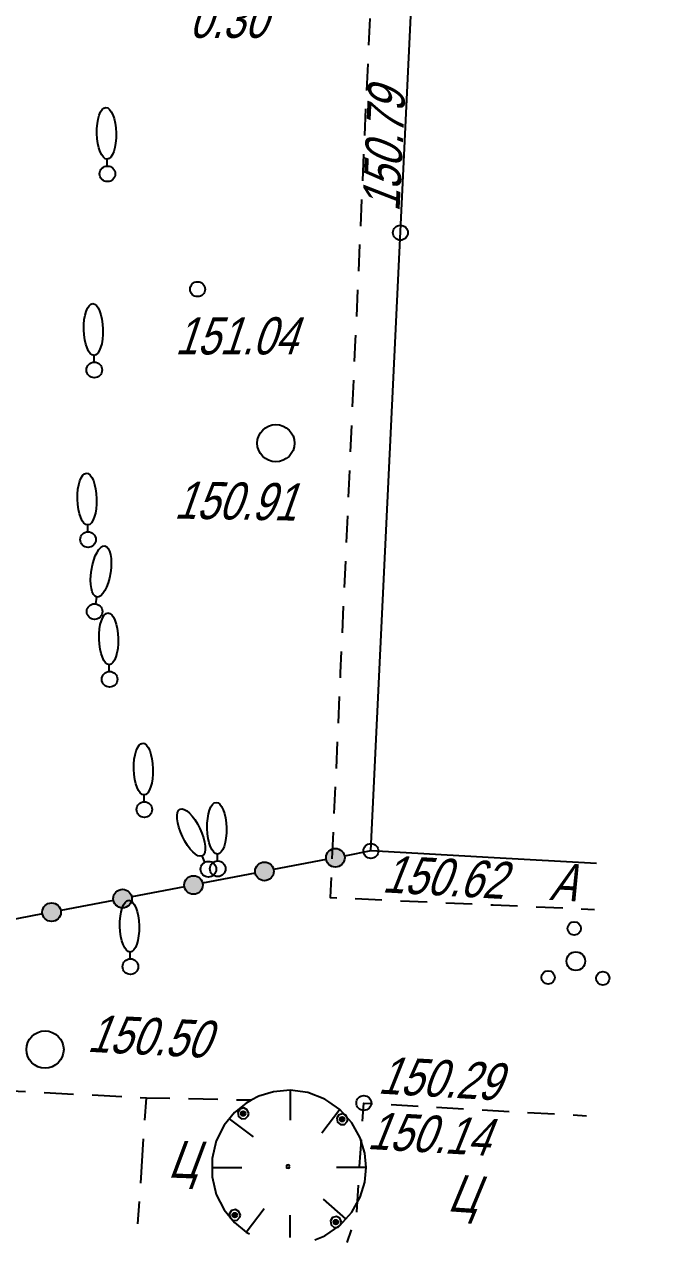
# Model space of a CAD drawing. Header units: metres. Extents: x 4400 to 4556, y 11262 to 11402.
# Drawn here: x 4528.97 to 4546.43, y 11262.44 to 11295.16 of the extents above; entities that cross this region are included whole.
import ezdxf
from ezdxf.enums import TextEntityAlignment as Align

# ---------------------------------------------------------------- set-up
doc = ezdxf.new("R2010")
doc.units = ezdxf.units.M
doc.header["$MEASUREMENT"] = 0
for name, color, linetype, lineweight in [('Внутреннее заполнение', 7, 'Continuous', 25), ('Горизонтали', 7, 'Continuous', 25), ('Граница улицы', 7, 'Continuous', 25), ('Здания', 7, 'Continuous', 25), ('Колодцы', 7, 'Continuous', 25), ('Леса и газоны', 7, 'Continuous', 25), ('Ограды', 7, 'Continuous', 25), ('Отдельно стоящее дерево', 7, 'Continuous', 25), ('Павильоны', 7, 'Continuous', 25), ('Части зданий', 7, 'Continuous', 25)]:
    doc.layers.add(name, color=color, linetype=linetype, lineweight=lineweight)
doc.styles.add('Style-RUSSIAN_1251 I 0.32289', font='RUSSIAN_1251.shx', dxfattribs={"oblique": 18.5})

# ---------------------------------------------------------------- blocks, each defined once
blk = doc.blocks.new('PIKET_40')
at = {"layer": 'Горизонтали', "color": 7, "linetype": 'Continuous', "lineweight": 25}
blk.add_arc((0, 0), 0.2, 0, 360, dxfattribs=at)
blk = doc.blocks.new('DEREVO_14')
at = {"layer": 'Отдельно стоящее дерево', "color": 7, "linetype": 'Continuous', "lineweight": 25, "flags": 128}
blk.add_lwpolyline([(-0.007, 0.21), (-0.007, 0.393)], dxfattribs=at)
at = {"layer": 'Отдельно стоящее дерево', "color": 7, "linetype": 'Continuous', "lineweight": 25}
blk.add_arc((0, 0), 0.21, 0, 359.99999, dxfattribs=at)
blk.add_ellipse((-0.0255, 1.088), major_axis=(-0.0185, 0.695), ratio=0.3698286, dxfattribs=at)
blk = doc.blocks.new('DEREVO_15')
at = {"layer": 'Отдельно стоящее дерево', "color": 7, "linetype": 'Continuous', "lineweight": 25, "flags": 128}
blk.add_lwpolyline([(-0.007, 0.21), (-0.008, 0.393)], dxfattribs=at)
at = {"layer": 'Отдельно стоящее дерево', "color": 7, "linetype": 'Continuous', "lineweight": 25}
blk.add_arc((0, 0), 0.21, 0, 360, dxfattribs=at)
blk.add_ellipse((-0.025, 1.088), major_axis=(-0.018, 0.695), ratio=0.369829, dxfattribs=at)
blk = doc.blocks.new('PIKET_41')
at = {"layer": 'Горизонтали', "color": 7, "linetype": 'Continuous', "lineweight": 25}
blk.add_arc((0, 0), 0.2, 0, 360, dxfattribs=at)
blk = doc.blocks.new('KUST1')
at = {"layer": 'Отдельно стоящее дерево', "color": 7, "linetype": 'Continuous', "lineweight": 25}
for centre, radius in [((-0.044, 0.877), 0.18), ((0, 0), 0.25), ((-0.745, -0.439), 0.18), ((0.723, -0.461), 0.18)]:
    blk.add_arc(centre, radius, 0, 360, dxfattribs=at)
blk = doc.blocks.new('DEREVO_17')
at = {"layer": 'Отдельно стоящее дерево', "color": 7, "linetype": 'Continuous', "lineweight": 25, "flags": 128}
blk.add_lwpolyline([(-0.007, 0.21), (-0.007, 0.393)], dxfattribs=at)
at = {"layer": 'Отдельно стоящее дерево', "color": 7, "linetype": 'Continuous', "lineweight": 25}
blk.add_arc((0, 0), 0.21, 0, 360, dxfattribs=at)
blk.add_ellipse((-0.025, 1.088), major_axis=(-0.019, 0.695), ratio=0.369829, dxfattribs=at)
blk = doc.blocks.new('KOLOD_12')
at = {"layer": 'Колодцы', "color": 7, "linetype": 'Continuous', "lineweight": 25}
blk.add_arc((0, 0), 0.5, 0, 360, dxfattribs=at)
blk = doc.blocks.new('msdElementTypeLineString_11')
at = {"layer": 'Части зданий', "color": 7, "linetype": 'Continuous', "lineweight": 25}
for p, q in [((1.06, 23.918), (1.028, 23.204)), ((1.006, 22.704), (0.973, 21.99)), ((0.951, 21.491), (0.919, 20.776)), ((0.897, 20.277), (0.864, 19.563)), ((0.842, 19.063), (0.81, 18.349)), ((0.787, 17.85), (0.755, 17.136)), ((0.733, 16.636), (0.701, 15.922)), ((0.624, 14.209), (0.592, 13.495)), ((0.569, 12.995), (0.537, 12.281)), ((0.515, 11.782), (0.483, 11.067)), ((0.46, 10.568), (0.428, 9.854)), ((0.406, 9.354), (0.374, 8.64)), ((0.351, 8.141), (0.319, 7.427)), ((0.242, 5.714), (0.21, 4.999)), ((0.188, 4.5), (0.156, 3.786)), ((0.133, 3.286), (0.101, 2.572)), ((0.079, 2.073), (0.047, 1.359)), ((0.673, 0.288), (1.387, 0.256)), ((1.886, 0.233), (2.6, 0.202)), ((3.1, 0.179), (3.814, 0.147)), ((5.527, 0.07), (6.241, 0.038)), ((6.741, 0.016), (7.098, 0))]:
    blk.add_line(p, q, dxfattribs=at)
at = {"layer": 'Части зданий', "color": 7, "linetype": 'Continuous', "lineweight": 25, "flags": 128}
for points in [[(0.678, 15.422), (0.672, 15.287), (0.646, 14.708)], [(0.297, 6.927), (0.271, 6.353), (0.265, 6.213)], [(0.024, 0.859), (0, 0.318), (0.173, 0.31)], [(4.313, 0.125), (4.371, 0.122), (5.028, 0.093)]]:
    blk.add_lwpolyline(points, dxfattribs=at)
blk = doc.blocks.new('KOLOD_36')
at = {"layer": 'Колодцы', "color": 7, "linetype": 'Continuous', "lineweight": 25}
blk.add_arc((0, 0), 0.5, 0, 360, dxfattribs=at)
blk = doc.blocks.new('DEREVO_50')
at = {"layer": 'Отдельно стоящее дерево', "color": 7, "linetype": 'Continuous', "lineweight": 25, "flags": 128}
blk.add_lwpolyline([(-0.007, 0.21), (-0.007, 0.393)], dxfattribs=at)
at = {"layer": 'Отдельно стоящее дерево', "color": 7, "linetype": 'Continuous', "lineweight": 25}
blk.add_arc((0, 0), 0.21, 0, 359.99999, dxfattribs=at)
blk.add_ellipse((-0.0255, 1.088), major_axis=(-0.0185, 0.695), ratio=0.3698286, dxfattribs=at)
blk = doc.blocks.new('DEREVO_51')
at = {"layer": 'Отдельно стоящее дерево', "color": 7, "linetype": 'Continuous', "lineweight": 25, "flags": 128}
blk.add_lwpolyline([(-0.007, 0.21), (-0.007, 0.393)], dxfattribs=at)
at = {"layer": 'Отдельно стоящее дерево', "color": 7, "linetype": 'Continuous', "lineweight": 25}
blk.add_arc((0, 0), 0.21, 0, 359.99999, dxfattribs=at)
blk.add_ellipse((-0.0255, 1.088), major_axis=(-0.0185, 0.695), ratio=0.3698286, dxfattribs=at)
blk = doc.blocks.new('DEREVO_53')
at = {"layer": 'Отдельно стоящее дерево', "color": 7, "linetype": 'Continuous', "lineweight": 25, "flags": 128}
blk.add_lwpolyline([(-0.007, 0.21), (-0.007, 0.393)], dxfattribs=at)
at = {"layer": 'Отдельно стоящее дерево', "color": 7, "linetype": 'Continuous', "lineweight": 25}
blk.add_arc((0, 0), 0.21, 0, 359.99999, dxfattribs=at)
blk.add_ellipse((-0.0255, 1.088), major_axis=(-0.0185, 0.695), ratio=0.3698286, dxfattribs=at)
blk = doc.blocks.new('DEREVO_54')
at = {"layer": 'Отдельно стоящее дерево', "color": 7, "linetype": 'Continuous', "lineweight": 25, "flags": 128}
blk.add_lwpolyline([(-0.007, 0.21), (-0.007, 0.393)], dxfattribs=at)
at = {"layer": 'Отдельно стоящее дерево', "color": 7, "linetype": 'Continuous', "lineweight": 25}
blk.add_arc((0, 0), 0.21, 0, 360, dxfattribs=at)
blk.add_ellipse((-0.026, 1.088), major_axis=(-0.019, 0.695), ratio=0.369829, dxfattribs=at)
blk = doc.blocks.new('PIKET_106')
at = {"layer": 'Горизонтали', "color": 7, "linetype": 'Continuous', "lineweight": 25}
blk.add_arc((0, 0), 0.2, 0, 360, dxfattribs=at)
blk = doc.blocks.new('DEREVO_55')
at = {"layer": 'Отдельно стоящее дерево', "color": 7, "linetype": 'Continuous', "lineweight": 25, "flags": 128}
blk.add_lwpolyline([(-0.007, 0.21), (-0.007, 0.393)], dxfattribs=at)
at = {"layer": 'Отдельно стоящее дерево', "color": 7, "linetype": 'Continuous', "lineweight": 25}
blk.add_arc((0, 0), 0.21, 0, 359.99999, dxfattribs=at)
blk.add_ellipse((-0.0255, 1.088), major_axis=(-0.0185, 0.695), ratio=0.3698286, dxfattribs=at)
blk = doc.blocks.new('DEREVO_56')
at = {"layer": 'Отдельно стоящее дерево', "color": 7, "linetype": 'Continuous', "lineweight": 25, "flags": 128}
blk.add_lwpolyline([(-0.007, 0.21), (-0.007, 0.393)], dxfattribs=at)
at = {"layer": 'Отдельно стоящее дерево', "color": 7, "linetype": 'Continuous', "lineweight": 25}
blk.add_arc((0, 0), 0.21, 0, 359.99999, dxfattribs=at)
blk.add_ellipse((-0.0255, 1.088), major_axis=(-0.0185, 0.695), ratio=0.3698286, dxfattribs=at)
blk = doc.blocks.new('TOCSKA_1')
at = {"layer": 'Ограды', "linetype": 'Continuous', "lineweight": 25}
h = blk.add_hatch(color=7, dxfattribs=at)
edge = h.paths.add_edge_path()
edge.add_arc((0, 0), 0.0625, 0, 360)
at = {"layer": 'Ограды', "color": 7, "linetype": 'Continuous', "lineweight": 25}
blk.add_circle((0, 0), 0.0625, dxfattribs=at)
blk = doc.blocks.new('TOCSKA_2')
at = {"layer": 'Ограды', "linetype": 'Continuous', "lineweight": 25}
h = blk.add_hatch(color=7, dxfattribs=at)
edge = h.paths.add_edge_path()
edge.add_arc((0, 0), 0.0625, 0, 360)
at = {"layer": 'Ограды', "color": 7, "linetype": 'Continuous', "lineweight": 25}
blk.add_circle((0, 0), 0.0625, dxfattribs=at)
blk = doc.blocks.new('TOCSKA_3')
at = {"layer": 'Ограды', "linetype": 'Continuous', "lineweight": 25}
h = blk.add_hatch(color=7, dxfattribs=at)
edge = h.paths.add_edge_path()
edge.add_arc((0, 0), 0.0625, 0, 360)
at = {"layer": 'Ограды', "color": 7, "linetype": 'Continuous', "lineweight": 25}
blk.add_circle((0, 0), 0.0625, dxfattribs=at)
blk = doc.blocks.new('TOCSKA_4')
at = {"layer": 'Ограды', "linetype": 'Continuous', "lineweight": 25}
h = blk.add_hatch(color=7, dxfattribs=at)
edge = h.paths.add_edge_path()
edge.add_arc((0, 0), 0.0625, 0, 360)
at = {"layer": 'Ограды', "color": 7, "linetype": 'Continuous', "lineweight": 25}
blk.add_circle((0, 0), 0.0625, dxfattribs=at)
blk = doc.blocks.new('PIKET_126')
at = {"layer": 'Горизонтали', "color": 7, "linetype": 'Continuous', "lineweight": 25}
blk.add_arc((0, 0), 0.2, 0, 360, dxfattribs=at)
blk = doc.blocks.new('msdElementTypeLineString_33')
at = {"layer": 'Граница улицы', "color": 7, "linetype": 'Continuous', "lineweight": 25}
for p, q in [((1.18, 3.707), (1.902, 3.666)), ((2.401, 3.637), (3.123, 3.596)), ((3.622, 3.567), (4.344, 3.526)), ((4.843, 3.498), (5.565, 3.457)), ((6.064, 3.428), (6.425, 3.407)), ((0.334, 2.043), (0.381, 2.764)), ((0.255, 0.823), (0.302, 1.544)), ((0.001, 0.001), (0.115, 0.343))]:
    blk.add_line(p, q, dxfattribs=at)
at = {"layer": 'Граница улицы', "color": 7, "linetype": 'Continuous', "lineweight": 25, "flags": 128}
blk.add_lwpolyline([(0.414, 3.263), (0.445, 3.749), (0.681, 3.735)], dxfattribs=at)
blk = doc.blocks.new('msdElementTypeLineString_34')
at = {"layer": 'Граница улицы', "color": 7, "linetype": 'Continuous', "lineweight": 25}
for p, q in [((0.187, 2.782), (0.227, 3.376)), ((0.074, 1.094), (0.154, 2.283)), ((0.001, 0.001), (0.041, 0.595))]:
    blk.add_line(p, q, dxfattribs=at)
blk = doc.blocks.new('msdElementTypeLineString_72')
at = {"layer": 'Ограды', "linetype": 'Continuous', "lineweight": 25}
h = blk.add_hatch(color=7, dxfattribs=at)
edge = h.paths.add_edge_path()
edge.add_arc((18.345, 3.722), 0.25, 0, 360)
h = blk.add_hatch(color=7, dxfattribs=at)
edge = h.paths.add_edge_path()
edge.add_arc((16.441, 3.356), 0.25, 0, 360)
h = blk.add_hatch(color=7, dxfattribs=at)
edge = h.paths.add_edge_path()
edge.add_arc((14.536, 2.991), 0.25, 0, 360)
h = blk.add_hatch(color=7, dxfattribs=at)
edge = h.paths.add_edge_path()
edge.add_arc((12.631, 2.625), 0.25, 0, 360)
h = blk.add_hatch(color=7, dxfattribs=at)
edge = h.paths.add_edge_path()
edge.add_arc((10.726, 2.26), 0.25, 0, 360)
h = blk.add_hatch(color=7, dxfattribs=at)
edge = h.paths.add_edge_path()
edge.add_arc((8.822, 1.895), 0.25, 0, 360)
h = blk.add_hatch(color=7, dxfattribs=at)
edge = h.paths.add_edge_path()
edge.add_arc((6.917, 1.529), 0.25, 0, 360)
h = blk.add_hatch(color=7, dxfattribs=at)
edge = h.paths.add_edge_path()
edge.add_arc((5.012, 1.164), 0.25, 0, 360)
h = blk.add_hatch(color=7, dxfattribs=at)
edge = h.paths.add_edge_path()
edge.add_arc((3.107, 0.799), 0.25, 0, 360)
h = blk.add_hatch(color=7, dxfattribs=at)
edge = h.paths.add_edge_path()
edge.add_arc((1.203, 0.433), 0.25, 0, 360)
at = {"layer": 'Ограды', "color": 7, "linetype": 'Continuous', "lineweight": 25}
for p, q in [((18.1, 3.674), (16.686, 3.403)), ((19.298, 3.904), (18.591, 3.769)), ((16.195, 3.309), (14.782, 3.038)), ((14.291, 2.944), (12.877, 2.673)), ((12.386, 2.578), (10.972, 2.307)), ((10.481, 2.213), (9.067, 1.942)), ((4.767, 1.117), (3.353, 0.846)), ((0.957, 0.386), (0.251, 0.25))]:
    blk.add_line(p, q, dxfattribs=at)
at = {"layer": 'Ограды', "color": 7, "linetype": 'Continuous', "lineweight": 25, "flags": 128}
for points in [[(8.576, 1.848), (7.634, 1.667), (7.163, 1.576)], [(6.672, 1.482), (5.896, 1.333), (5.258, 1.211)], [(2.862, 0.751), (2.277, 0.639), (1.449, 0.48)]]:
    blk.add_lwpolyline(points, dxfattribs=at)
at = {"layer": 'Ограды', "color": 7, "linetype": 'Continuous', "lineweight": 25}
for centre in [(18.345, 3.722), (18.345, 3.722), (16.441, 3.356), (16.441, 3.356), (14.536, 2.991), (14.536, 2.991), (12.631, 2.625), (12.631, 2.625), (10.726, 2.26), (10.726, 2.26), (8.822, 1.895), (8.822, 1.895), (6.917, 1.529), (6.917, 1.529), (5.012, 1.164), (5.012, 1.164), (3.107, 0.799), (3.107, 0.799), (1.203, 0.433), (1.203, 0.433)]:
    blk.add_circle(centre, 0.25, dxfattribs=at)
blk = doc.blocks.new('msdElementTypeLineString_74')
at = {"layer": 'Граница улицы', "color": 7, "linetype": 'Continuous', "lineweight": 25}
for p, q in [((0.255, 2.739), (0.001, 3.042)), ((4.617, 0.491), (3.826, 0.532)), ((5.907, 0.425), (5.116, 0.466)), ((7.197, 0.359), (6.407, 0.399)), ((9.778, 0.227), (8.987, 0.267)), ((11.068, 0.161), (10.277, 0.201)), ((12.358, 0.095), (11.567, 0.135)), ((14.941, 0.02), (14.149, 0.037)), ((15.836, 0.001), (15.44, 0.009))]:
    blk.add_line(p, q, dxfattribs=at)
at = {"layer": 'Граница улицы', "color": 7, "linetype": 'Continuous', "lineweight": 25, "flags": 128}
for points in [[(1.086, 1.75), (0.879, 1.996), (0.694, 2.216), (0.577, 2.356)], [(2.155, 1.057), (1.909, 1.186), (1.453, 1.424)], [(3.327, 0.558), (3.088, 0.57), (2.598, 0.826)], [(8.488, 0.293), (8.479, 0.293), (7.697, 0.333)], [(13.649, 0.047), (13.021, 0.061), (12.857, 0.069)]]:
    blk.add_lwpolyline(points, dxfattribs=at)
blk = doc.blocks.new('msdElementTypeTextNode_14')
at = {"layer": 'Леса и газоны', "color": 7, "linetype": 'Continuous', "lineweight": 25, "style": 'Style-RUSSIAN_1251 I 0.32289', "oblique": 18.5, "width": 0.8}
for s, p in [(' 15', (0, 1.1)), ('——5', (0, 0)), ('0.30', (0, -1.1))]:
    blk.add_text(s, height=1, dxfattribs=at).set_placement(p, align=Align.MIDDLE_LEFT)

msp = doc.modelspace()

# ---------------------------------------------------------------- linework, layer by layer
at = {"layer": 'Внутреннее заполнение', "color": 7, "linetype": 'Continuous', "lineweight": 25, "flags": 128}
for points in [[(4536.107, 11266.536), (4536.107, 11265.736)], [(4537.444, 11266.019), (4536.958, 11265.383)], [(4534.475, 11265.769), (4535.111, 11265.284)], [(4534.011, 11264.461), (4534.811, 11264.461)], [(4536.098, 11264.485), (4536.062, 11264.533), (4536.006, 11264.512), (4536.011, 11264.452), (4536.07, 11264.44), (4536.098, 11264.485)], [(4538.148, 11264.461), (4537.348, 11264.461)], [(4534.927, 11262.729), (4535.413, 11263.364)], [(4537.605, 11263.082), (4537.005, 11263.611)], [(4536.107, 11262.583), (4536.107, 11263.185)]]:
    msp.add_lwpolyline(points, dxfattribs=at)
at = {"layer": 'Здания', "color": 7, "linetype": 'Continuous', "lineweight": 25, "flags": 128}
msp.add_lwpolyline([(4544.33, 11272.626), (4541.586, 11272.778), (4538.275, 11272.961), (4538.499, 11277.642), (4539.392, 11296.326), (4540.474, 11318.974), (4540.664, 11322.961), (4540.84, 11326.64), (4542.438, 11326.563), (4542.9, 11326.541), (4545.131, 11326.433), (4546.431, 11326.371)], dxfattribs=at)
at = {"layer": 'Ограды', "color": 7, "linetype": 'Continuous', "lineweight": 25, "flags": 128}
for points in [[(4534.996, 11265.911), (4534.957, 11266.012), (4534.861, 11266.06), (4534.757, 11266.032), (4534.699, 11265.941), (4534.717, 11265.835), (4534.801, 11265.768), (4534.908, 11265.775), (4534.984, 11265.852), (4534.996, 11265.911)], [(4537.655, 11265.757), (4537.616, 11265.858), (4537.52, 11265.906), (4537.416, 11265.878), (4537.358, 11265.787), (4537.376, 11265.681), (4537.46, 11265.614), (4537.567, 11265.621), (4537.643, 11265.698), (4537.655, 11265.757)], [(4534.772, 11263.183), (4534.733, 11263.284), (4534.637, 11263.332), (4534.533, 11263.304), (4534.475, 11263.213), (4534.493, 11263.107), (4534.577, 11263.04), (4534.684, 11263.047), (4534.76, 11263.124), (4534.772, 11263.183)], [(4537.485, 11262.998), (4537.446, 11263.099), (4537.35, 11263.147), (4537.246, 11263.119), (4537.188, 11263.028), (4537.206, 11262.922), (4537.29, 11262.855), (4537.397, 11262.862), (4537.473, 11262.939), (4537.485, 11262.998)]]:
    msp.add_lwpolyline(points, dxfattribs=at)
at = {"layer": 'Павильоны', "color": 7, "linetype": 'Continuous', "lineweight": 25, "flags": 128}
msp.add_lwpolyline([(4536.775, 11262.523), (4537.038, 11262.623), (4537.444, 11262.903), (4537.766, 11263.261), (4537.988, 11263.663), (4538.111, 11264.072), (4538.148, 11264.461), (4538.111, 11264.849), (4537.988, 11265.259), (4537.766, 11265.66), (4537.444, 11266.019), (4537.15, 11266.221), (4537.038, 11266.298), (4536.579, 11266.474), (4536.107, 11266.536), (4535.66, 11266.495), (4535.263, 11266.373), (4535.063, 11266.266), (4534.927, 11266.192), (4534.614, 11265.938), (4534.336, 11265.599), (4534.125, 11265.181), (4534.011, 11264.708), (4534.011, 11264.214), (4534.125, 11263.74), (4534.336, 11263.322), (4534.614, 11262.983), (4534.927, 11262.729), (4535.016, 11262.681)], dxfattribs=at)

# ---------------------------------------------------------------- block references
at = {"layer": 'Горизонтали', "color": 7, "linetype": 'Continuous', "lineweight": 25}
for name, p in [('PIKET_40', (4539.068, 11289.562)), ('PIKET_106', (4533.622, 11288.046)), ('PIKET_41', (4538.275, 11272.961)), ('PIKET_126', (4538.085, 11266.193))]:
    msp.add_blockref(name, p, dxfattribs=at)
at = {"layer": 'Граница улицы', "color": 7, "linetype": 'Continuous', "lineweight": 25}
for name, p in [('msdElementTypeLineString_74', (4519.227, 11266.265)), ('msdElementTypeLineString_34', (4532.021, 11262.95)), ('msdElementTypeLineString_33', (4537.64, 11262.444))]:
    msp.add_blockref(name, p, dxfattribs=at)
at = {"layer": 'Колодцы', "color": 7, "linetype": 'Continuous', "lineweight": 25}
for name, p in [('KOLOD_36', (4535.725, 11283.911)), ('KOLOD_12', (4529.528, 11267.63))]:
    msp.add_blockref(name, p, dxfattribs=at)
at = {"layer": 'Леса и газоны', "color": 7, "linetype": 'Continuous', "lineweight": 25}
msp.add_blockref('msdElementTypeTextNode_14', (4533.391, 11296.394), dxfattribs=at)
at = {"layer": 'Ограды', "color": 7, "linetype": 'Continuous', "lineweight": 25}
for name, p in [('msdElementTypeLineString_72', (4518.977, 11269.057)), ('TOCSKA_1', (4534.846, 11265.911)), ('TOCSKA_4', (4537.505, 11265.757)), ('TOCSKA_2', (4534.622, 11263.183)), ('TOCSKA_3', (4537.335, 11262.998))]:
    msp.add_blockref(name, p, dxfattribs=at)
at = {"layer": 'Отдельно стоящее дерево', "color": 7, "linetype": 'Continuous', "lineweight": 25}
for name, p in [('DEREVO_50', (4531.203, 11291.143)), ('DEREVO_51', (4530.85, 11285.876)), ('DEREVO_53', (4530.681, 11281.322)), ('DEREVO_55', (4531.26, 11277.57)), ('DEREVO_56', (4532.193, 11274.073)), ('DEREVO_14', (4534.165, 11272.484)), ('DEREVO_17', (4531.82, 11269.855)), ('KUST1', (4543.778, 11270.003))]:
    msp.add_blockref(name, p, dxfattribs=at)
for name, p, rotation in [('DEREVO_54', (4530.856, 11279.39), 349.5566485057157), ('DEREVO_15', (4533.913, 11272.472), 23.89934230404254)]:
    msp.add_blockref(name, p, dxfattribs=dict(at, rotation=rotation))
at = {"layer": 'Части зданий', "color": 7, "linetype": 'Continuous', "lineweight": 25}
msp.add_blockref('msdElementTypeLineString_11', (4537.184, 11271.393), dxfattribs=at)

# ---------------------------------------------------------------- texts
at = {"layer": 'Горизонтали', "color": 7, "linetype": 'Continuous', "lineweight": 25, "style": 'Style-RUSSIAN_1251 I 0.32289', "oblique": 18.5, "width": 0.799996}
for s, rotation, p in [('150.79', 87.2639, (4539.043, 11290.109)), ('150.62', 356.8274, (4538.565, 11271.852)), ('150.29', 356.7324, (4538.453, 11266.449))]:
    msp.add_text(s, height=1, rotation=rotation, dxfattribs=at).set_placement(p)
msp.add_text('151.04', height=1, dxfattribs=at).set_placement((4533.012, 11286.293))
msp.add_text('150.14', height=1, rotation=356.7324, dxfattribs=at).set_placement((4538.221, 11265.959), align=Align.TOP_LEFT)
at = {"layer": 'Граница улицы', "color": 7, "linetype": 'Continuous', "lineweight": 25, "style": 'Style-RUSSIAN_1251 I 0.32289', "oblique": 18.5, "width": 0.799996}
for rotation, p in [(357.9747, (4532.82, 11264.193)), (356.0229, (4540.32, 11263.289))]:
    msp.add_text('Ц', height=1, rotation=rotation, dxfattribs=at).set_placement(p)
at = {"layer": 'Колодцы', "color": 7, "linetype": 'Continuous', "lineweight": 25, "style": 'Style-RUSSIAN_1251 I 0.32289', "oblique": 18.5}
for s, rotation, width, p in [('150.91', 359.0196, 0.799996, (4532.986, 11281.887)), ('150.50', 357.0629, 0.799995, (4530.648, 11267.571))]:
    msp.add_text(s, height=1, rotation=rotation, dxfattribs=dict(at, width=width)).set_placement(p)
at = {"layer": 'Части зданий', "color": 7, "linetype": 'Continuous', "lineweight": 25, "style": 'Style-RUSSIAN_1251 I 0.32289', "oblique": 18.5, "width": 0.799995}
msp.add_text('А', height=1, rotation=356.8274, dxfattribs=at).set_placement((4543.055, 11271.648))

doc.saveas('drawing.dxf')
